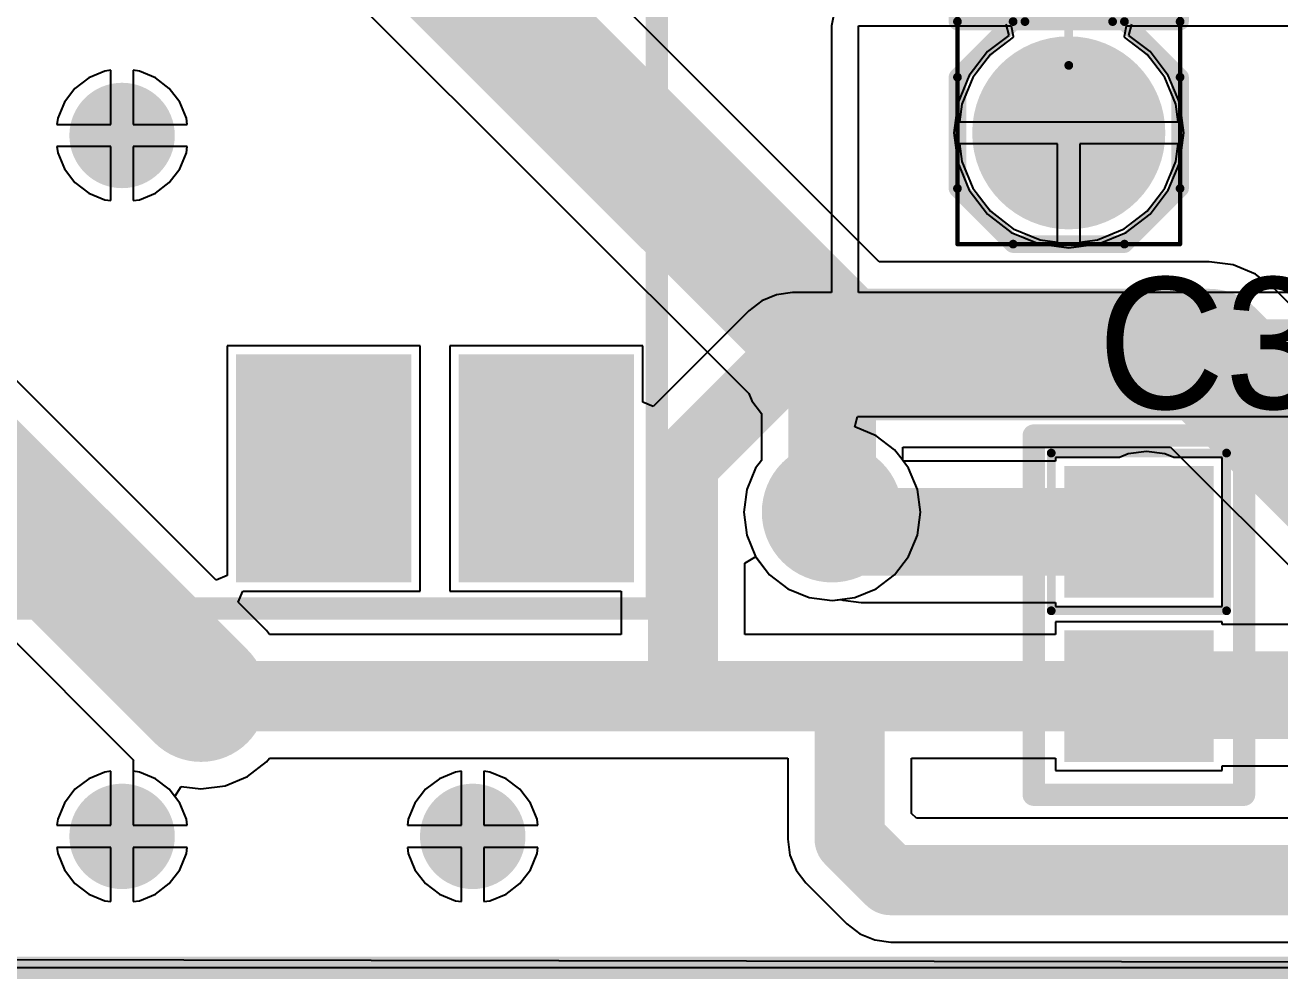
# Model space of a CAD drawing. Header units: millimetres. Extents: x -37 to 96, y -3 to 87.
# Drawn here: x 20.49 to 34.81, y -2.63 to 8.26 of the extents above; entities that cross this region are included whole.
import ezdxf

# ---------------------------------------------------------------- set-up
doc = ezdxf.new("R2010")
doc.units = ezdxf.units.MM
for name, color, linetype in [('BottomLayer', 5, 'Continuous'), ('BottomSolder', 6, 'Continuous'), ('Mechanical1', 6, 'Continuous'), ('Mechanical15', 56, 'Continuous'), ('MultiLayer', 9, 'Continuous'), ('PadHoleLayer', 156, 'Continuous'), ('TopLayer', 1, 'Continuous'), ('TopOverlay', 2, 'Continuous'), ('TopPaste', 8, 'Continuous'), ('TopSolder', 216, 'Continuous'), ('ViaHoleLayer', 16, 'Continuous')]:
    doc.layers.add(name, color=color, linetype=linetype)

# ---------------------------------------------------------------- blocks, each defined once
blk = doc.blocks.new('CON__PLS_2_13')
at = {"layer": 'BottomLayer', "const_width": 1.00000054}
blk.add_lwpolyline([(0.770001, 0, 1), (1.769999, 0, 1)], format="xyb", close=True, dxfattribs=at)
at = {"layer": 'BottomLayer'}
blk.add_solid([(-2.27000054, -1.00000054), (-0.26999946, -1.00000054), (-2.27000054, 1.00000054), (-0.26999946, 1.00000054)], dxfattribs=at)
at = {"layer": 'BottomSolder', "const_width": 1.10160054}
blk.add_lwpolyline([(0.719201, 0, 1), (1.820799, 0, 1)], format="xyb", close=True, dxfattribs=at)
at = {"layer": 'BottomSolder'}
blk.add_solid([(-2.37160054, -1.10160054), (-0.16839946, -1.10160054), (-2.37160054, 1.10160054), (-0.16839946, 1.10160054)], dxfattribs=at)
at = {"layer": 'Mechanical1', "const_width": 0.0999998}
for points in [[(-2.54, -1.27), (-2.54, 1.27)], [(0, 1.27), (-2.54, 1.27)], [(0, 0.635), (0.635, 1.27)], [(0, -1.27), (0, 1.27)], [(1.905, 1.27), (0.635, 1.27)], [(2.54, 0.635), (1.905, 1.27)], [(2.54, -0.635), (2.54, 0.635)], [(0.635, -1.27), (0, -0.635)], [(1.905, -1.27), (2.54, -0.635)], [(0, -1.27), (-2.54, -1.27)], [(1.905, -1.27), (0.635, -1.27)]]:
    blk.add_lwpolyline(points, dxfattribs=at)
at = {"layer": 'Mechanical1', "const_width": 0.0499999}
for points in [[(-2.56499868, 1.27, 1), (-2.51500132, 1.27, 1)], [(-2.56499868, 1.27, 1), (-2.51500132, 1.27, 1)], [(-0.02499868, 1.27, 1), (0.02499868, 1.27, 1)], [(-0.02499868, 1.27, 1), (0.02499868, 1.27, 1)], [(0.61000132, 1.27, 1), (0.65999868, 1.27, 1)], [(0.61000132, 1.27, 1), (0.65999868, 1.27, 1)], [(1.88000132, 1.27, 1), (1.92999868, 1.27, 1)], [(1.88000132, 1.27, 1), (1.92999868, 1.27, 1)], [(-0.02499868, 0.635, 1), (0.02499868, 0.635, 1)], [(2.51500132, 0.635, 1), (2.56499868, 0.635, 1)], [(2.51500132, 0.635, 1), (2.56499868, 0.635, 1)], [(-0.02499868, -0.635, 1), (0.02499868, -0.635, 1)], [(2.51500132, -0.635, 1), (2.56499868, -0.635, 1)], [(2.51500132, -0.635, 1), (2.56499868, -0.635, 1)], [(-2.56499868, -1.27, 1), (-2.51500132, -1.27, 1)], [(-2.56499868, -1.27, 1), (-2.51500132, -1.27, 1)], [(-0.02499868, -1.27, 1), (0.02499868, -1.27, 1)], [(-0.02499868, -1.27, 1), (0.02499868, -1.27, 1)], [(0.61000132, -1.27, 1), (0.65999868, -1.27, 1)], [(0.61000132, -1.27, 1), (0.65999868, -1.27, 1)], [(1.88000132, -1.27, 1), (1.92999868, -1.27, 1)], [(1.88000132, -1.27, 1), (1.92999868, -1.27, 1)]]:
    blk.add_lwpolyline(points, format="xyb", close=True, dxfattribs=at)
at = {"layer": 'Mechanical15'}
for points, const_width in [([(2.54, 1.27), (-2.54, 1.27)], 0.0499999), ([(-2.54, -1.27), (-2.54, 1.27)], 0.0499999), ([(2.54, -1.27), (2.54, 1.27)], 0.0499999), ([(0, -0.499999), (0, 0.50000154)], 0.0999998), ([(0.499999, 0), (-0.50000154, 0)], 0.0999998), ([(2.54, -1.27), (-2.54, -1.27)], 0.0499999)]:
    blk.add_lwpolyline(points, dxfattribs=dict(at, const_width=const_width))
for points, const_width in [([(-2.55249934, 1.27, 1), (-2.52750066, 1.27, 1)], 0.02499868), ([(-2.55249934, 1.27, 1), (-2.52750066, 1.27, 1)], 0.02499868), ([(2.52750066, 1.27, 1), (2.55249934, 1.27, 1)], 0.02499868), ([(2.52750066, 1.27, 1), (2.55249934, 1.27, 1)], 0.02499868), ([(-0.02499868, 0.50000154, 1), (0.02499868, 0.50000154, 1)], 0.0499999), ([(-0.52500022, 0, 1), (-0.47500286, 0, 1)], 0.0499999), ([(0.47500032, 0, 1), (0.5249976799999999, 0, 1)], 0.0499999), ([(-0.02499868, -0.499999, 1), (0.02499868, -0.499999, 1)], 0.0499999), ([(-2.55249934, -1.27, 1), (-2.52750066, -1.27, 1)], 0.02499868), ([(-2.55249934, -1.27, 1), (-2.52750066, -1.27, 1)], 0.02499868), ([(2.52750066, -1.27, 1), (2.55249934, -1.27, 1)], 0.02499868), ([(2.52750066, -1.27, 1), (2.55249934, -1.27, 1)], 0.02499868)]:
    blk.add_lwpolyline(points, format="xyb", close=True, dxfattribs=dict(at, const_width=const_width))
at = {"layer": 'MultiLayer', "const_width": 1.00000054}
blk.add_lwpolyline([(0.770001, 0, 1), (1.769999, 0, 1)], format="xyb", close=True, dxfattribs=at)
at = {"layer": 'MultiLayer'}
blk.add_solid([(-2.27000054, -1.00000054), (-0.26999946, -1.00000054), (-2.27000054, 1.00000054), (-0.26999946, 1.00000054)], dxfattribs=at)
at = {"layer": 'PadHoleLayer', "const_width": 0.5499989}
for points in [[(-1.54500072, 0, 1), (-0.9949992799999999, 0, 1)], [(0.9949992799999999, 0, 1), (1.54500072, 0, 1)]]:
    blk.add_lwpolyline(points, format="xyb", close=True, dxfattribs=at)
at = {"layer": 'TopLayer', "const_width": 1.00000054}
blk.add_lwpolyline([(0.770001, 0, 1), (1.769999, 0, 1)], format="xyb", close=True, dxfattribs=at)
at = {"layer": 'TopLayer'}
blk.add_solid([(-2.27000054, -1.00000054), (-0.26999946, -1.00000054), (-2.27000054, 1.00000054), (-0.26999946, 1.00000054)], dxfattribs=at)
at = {"layer": 'TopOverlay', "const_width": 0.1999996}
for points in [[(0, 1.27), (-2.54, 1.27)], [(-2.54, -1.27), (-2.54, 1.27)], [(0, -1.27), (0, 1.27)], [(0, 0.635), (0.635, 1.27)], [(1.905, 1.27), (0.635, 1.27)], [(2.54, 0.635), (1.905, 1.27)], [(2.54, -0.635), (2.54, 0.635)], [(0.635, -1.27), (0, -0.635)], [(1.905, -1.27), (2.54, -0.635)], [(0, -1.27), (-2.54, -1.27)], [(1.905, -1.27), (0.635, -1.27)]]:
    blk.add_lwpolyline(points, dxfattribs=at)
at = {"layer": 'TopOverlay', "const_width": 0.0999998}
for points in [[(-2.5899999, 1.27, 1), (-2.4900001, 1.27, 1)], [(-2.5899999, 1.27, 1), (-2.4900001, 1.27, 1)], [(-0.0499999, 1.27, 1), (0.0499999, 1.27, 1)], [(-0.0499999, 1.27, 1), (0.0499999, 1.27, 1)], [(0.5850000999999999, 1.27, 1), (0.6849999, 1.27, 1)], [(0.5850000999999999, 1.27, 1), (0.6849999, 1.27, 1)], [(1.8550001, 1.27, 1), (1.9549999, 1.27, 1)], [(1.8550001, 1.27, 1), (1.9549999, 1.27, 1)], [(-0.0499999, 0.635, 1), (0.0499999, 0.635, 1)], [(2.4900001, 0.635, 1), (2.5899999, 0.635, 1)], [(2.4900001, 0.635, 1), (2.5899999, 0.635, 1)], [(-0.0499999, -0.635, 1), (0.0499999, -0.635, 1)], [(2.4900001, -0.635, 1), (2.5899999, -0.635, 1)], [(2.4900001, -0.635, 1), (2.5899999, -0.635, 1)], [(-2.5899999, -1.27, 1), (-2.4900001, -1.27, 1)], [(-2.5899999, -1.27, 1), (-2.4900001, -1.27, 1)], [(-0.0499999, -1.27, 1), (0.0499999, -1.27, 1)], [(-0.0499999, -1.27, 1), (0.0499999, -1.27, 1)], [(0.5850000999999999, -1.27, 1), (0.6849999, -1.27, 1)], [(0.5850000999999999, -1.27, 1), (0.6849999, -1.27, 1)], [(1.8550001, -1.27, 1), (1.9549999, -1.27, 1)], [(1.8550001, -1.27, 1), (1.9549999, -1.27, 1)]]:
    blk.add_lwpolyline(points, format="xyb", close=True, dxfattribs=at)
at = {"layer": 'TopSolder', "const_width": 1.10160054}
blk.add_lwpolyline([(0.719201, 0, 1), (1.820799, 0, 1)], format="xyb", close=True, dxfattribs=at)
at = {"layer": 'TopSolder'}
blk.add_solid([(-2.37160054, -1.10160054), (-0.16839946, -1.10160054), (-2.37160054, 1.10160054), (-0.16839946, 1.10160054)], dxfattribs=at)
blk = doc.blocks.new('TMR1SM_SMD_27')
at = {"layer": 'TopLayer'}
for points in [[(-1.20000014, 14.3400018), (1.20000014, 14.3400018), (-1.20000014, 16.1399982), (1.20000014, 16.1399982)], [(-1.20000014, 11.8000018), (1.20000014, 11.8000018), (-1.20000014, 13.5999982), (1.20000014, 13.5999982)]]:
    blk.add_solid(points, dxfattribs=at)
at = {"layer": 'TopOverlay', "const_width": 0.254}
for points in [[(1.59999934, 16.50000002), (-17.70000016, 16.50000002)], [(1.59999934, -1.29999994), (1.59999934, 16.50000002)]]:
    blk.add_lwpolyline(points, dxfattribs=at)
at = {"layer": 'TopOverlay', "const_width": 0.127}
blk.add_lwpolyline([(1.53649934, 16.50000002, 1), (1.66349934, 16.50000002, 1)], format="xyb", close=True, dxfattribs=at)
blk.add_lwpolyline([(1.53649934, 16.50000002, 1), (1.66349934, 16.50000002, 1)], format="xyb", close=True, dxfattribs=at)
at = {"layer": 'TopPaste'}
for points in [[(-1.20000014, 14.3400018), (1.20000014, 14.3400018), (-1.20000014, 16.1399982), (1.20000014, 16.1399982)], [(-1.20000014, 11.8000018), (1.20000014, 11.8000018), (-1.20000014, 13.5999982), (1.20000014, 13.5999982)]]:
    blk.add_solid(points, dxfattribs=at)
at = {"layer": 'TopSolder'}
for points in [[(-1.30160014, 14.2384018), (1.30160014, 14.2384018), (-1.30160014, 16.2415982), (1.30160014, 16.2415982)], [(-1.30160014, 11.6984018), (1.30160014, 11.6984018), (-1.30160014, 13.7015982), (1.30160014, 13.7015982)]]:
    blk.add_solid(points, dxfattribs=at)
blk = doc.blocks.new('C______________0805_35')
at = {"layer": 'TopLayer'}
for points in [[(-0.6499986999999999, -0.7499985), (0.6499986999999999, -0.7499985), (-0.6499986999999999, 0.7499985), (0.6499986999999999, 0.7499985)], [(1.22499882, -0.7499985), (2.52499622, -0.7499985), (1.22499882, 0.7499985), (2.52499622, 0.7499985)]]:
    blk.add_solid(points, dxfattribs=at)
at = {"layer": 'TopOverlay'}
for points, const_width in [([(2.99999654, 1.20000014), (-1.10000288, 1.20000014)], 0.254), ([(-1.10000288, -1.20000014), (-1.10000288, 1.20000014)], 0.254), ([(2.99999654, -1.20000014), (2.99999654, 1.20000014)], 0.254), ([(-0.9000032799999999, -1.00000054), (-0.9000032799999999, 1.00000054)], 0.0999998), ([(0.8999982, 1.00000054), (-0.9000032799999999, 1.00000054)], 0.0999998), ([(0.8999982, -1.00000054), (0.8999982, 1.00000054)], 0.0999998), ([(0.8999982, -1.00000054), (-0.9000032799999999, -1.00000054)], 0.0999998), ([(2.00000108, -1.20000014), (-1.10000288, -1.20000014)], 0.254), ([(2.99999654, -1.20000014), (2.00000108, -1.20000014)], 0.254)]:
    blk.add_lwpolyline(points, dxfattribs=dict(at, const_width=const_width))
for points, const_width in [([(-1.16350288, 1.20000014, 1), (-1.03650288, 1.20000014, 1)], 0.127), ([(-1.16350288, 1.20000014, 1), (-1.03650288, 1.20000014, 1)], 0.127), ([(2.93649654, 1.20000014, 1), (3.06349654, 1.20000014, 1)], 0.127), ([(2.93649654, 1.20000014, 1), (3.06349654, 1.20000014, 1)], 0.127), ([(-0.92500196, 1.00000054, 1), (-0.8750045999999999, 1.00000054, 1)], 0.0499999), ([(-0.92500196, 1.00000054, 1), (-0.8750045999999999, 1.00000054, 1)], 0.0499999), ([(0.87499952, 1.00000054, 1), (0.9249968799999999, 1.00000054, 1)], 0.0499999), ([(0.87499952, 1.00000054, 1), (0.9249968799999999, 1.00000054, 1)], 0.0499999), ([(-0.92500196, -1.00000054, 1), (-0.8750045999999999, -1.00000054, 1)], 0.0499999), ([(-0.92500196, -1.00000054, 1), (-0.8750045999999999, -1.00000054, 1)], 0.0499999), ([(0.87499952, -1.00000054, 1), (0.9249968799999999, -1.00000054, 1)], 0.0499999), ([(0.87499952, -1.00000054, 1), (0.9249968799999999, -1.00000054, 1)], 0.0499999), ([(-1.16350288, -1.20000014, 1), (-1.03650288, -1.20000014, 1)], 0.127), ([(-1.16350288, -1.20000014, 1), (-1.03650288, -1.20000014, 1)], 0.127), ([(1.93650108, -1.20000014, 1), (2.06350108, -1.20000014, 1)], 0.127), ([(1.93650108, -1.20000014, 1), (2.06350108, -1.20000014, 1)], 0.127), ([(2.93649654, -1.20000014, 1), (3.06349654, -1.20000014, 1)], 0.127), ([(2.93649654, -1.20000014, 1), (3.06349654, -1.20000014, 1)], 0.127)]:
    blk.add_lwpolyline(points, format="xyb", close=True, dxfattribs=dict(at, const_width=const_width))
at = {"layer": 'TopPaste'}
for points in [[(-0.6499986999999999, -0.7499985), (0.6499986999999999, -0.7499985), (-0.6499986999999999, 0.7499985), (0.6499986999999999, 0.7499985)], [(1.22499882, -0.7499985), (2.52499622, -0.7499985), (1.22499882, 0.7499985), (2.52499622, 0.7499985)]]:
    blk.add_solid(points, dxfattribs=at)
at = {"layer": 'TopSolder'}
for points in [[(-0.7515987, -0.8515985), (0.7515987, -0.8515985), (-0.7515987, 0.8515985), (0.7515987, 0.8515985)], [(1.12339882, -0.8515985), (2.62659622, -0.8515985), (1.12339882, 0.8515985), (2.62659622, 0.8515985)]]:
    blk.add_solid(points, dxfattribs=at)

msp = doc.modelspace()

# ---------------------------------------------------------------- linework, layer by layer
at = {"layer": 'BottomLayer'}
for p, q in [((7.27169742, 25.53056616), (28.7482026, 4.05406352)), ((30.2386746, 5.559059239999999), (21.67629904, 14.1214348)), ((31.6808739, 8.27000124), (31.71500896, 8.14300124)), ((33.08499352, 8.14300124), (33.11912858, 8.27000124)), ((31.71500896, 8.14300124), (31.47283012, 7.9571723)), ((33.32717236, 7.9571723), (33.08499352, 8.14300124)), ((31.47283012, 7.9571723), (31.2644536, 7.685608199999999)), ((33.53554888, 7.685608199999999), (33.32717236, 7.9571723)), ((21.40316014, 7.734587019999999), (21.21974166, 7.65861054)), ((21.4729949, 7.74378182), (21.40316014, 7.734587019999999)), ((21.4729949, 7.12699362), (21.4729949, 7.74378182)), ((21.79682966, 7.734587019999999), (21.7269949, 7.74378182)), ((21.7269949, 7.74378182), (21.7269949, 7.12699362)), ((21.98024814, 7.65861054), (21.79682966, 7.734587019999999)), ((21.21974166, 7.65861054), (21.06223626, 7.53775226)), ((22.13775354, 7.53775226), (21.98024814, 7.65861054)), ((31.2644536, 7.685608199999999), (31.13346326, 7.36936804)), ((33.66653922, 7.36936804), (33.53554888, 7.685608199999999)), ((21.06223626, 7.53775226), (20.94137798, 7.38024686)), ((22.25861182, 7.38024686), (22.13775354, 7.53775226)), ((20.94137798, 7.38024686), (20.8654015, 7.19682838)), ((22.3345883, 7.19682838), (22.25861182, 7.38024686)), ((31.13346326, 7.36936804), (31.08878466, 7.03000118)), ((33.71121781999999, 7.03000118), (33.66653922, 7.36936804)), ((20.8654015, 7.19682838), (20.8562067, 7.12699362)), ((22.3437831, 7.12699362), (22.3345883, 7.19682838)), ((20.8562067, 7.12699362), (21.4729949, 7.12699362)), ((21.7269949, 7.12699362), (22.3437831, 7.12699362)), ((31.08878466, 7.03000118), (31.13346326, 6.69063432)), ((33.66653922, 6.69063432), (33.71121781999999, 7.03000118)), ((21.4729949, 6.87299362), (20.8562067, 6.87299362)), ((20.8562067, 6.87299362), (20.8654015, 6.803158859999999)), ((21.4729949, 6.25620542), (21.4729949, 6.87299362)), ((22.3437831, 6.87299362), (21.7269949, 6.87299362)), ((21.7269949, 6.87299362), (21.7269949, 6.25620542)), ((22.3345883, 6.803158859999999), (22.3437831, 6.87299362)), ((20.8654015, 6.803158859999999), (20.94137798, 6.61974038)), ((22.25861182, 6.61974038), (22.3345883, 6.803158859999999)), ((20.94137798, 6.61974038), (21.06223626, 6.46223498)), ((22.13775354, 6.46223498), (22.25861182, 6.61974038)), ((31.13346326, 6.69063432), (31.2644536, 6.374394159999999)), ((33.53554888, 6.374394159999999), (33.66653922, 6.69063432)), ((21.06223626, 6.46223498), (21.21974166, 6.3413767)), ((21.98024814, 6.3413767), (22.13775354, 6.46223498)), ((21.21974166, 6.3413767), (21.40316014, 6.26540022)), ((21.79682966, 6.26540022), (21.98024814, 6.3413767)), ((31.2644536, 6.374394159999999), (31.47283012, 6.10283006)), ((33.32717236, 6.10283006), (33.53554888, 6.374394159999999)), ((21.40316014, 6.26540022), (21.4729949, 6.25620542)), ((21.7269949, 6.25620542), (21.79682966, 6.26540022)), ((31.47283012, 6.10283006), (31.74439422, 5.89445354)), ((33.05560825999999, 5.89445354), (33.32717236, 6.10283006)), ((31.74439422, 5.89445354), (32.06063438, 5.763463199999999)), ((32.7393681, 5.763463199999999), (33.05560825999999, 5.89445354)), ((32.06063438, 5.763463199999999), (32.40000123999999, 5.718784599999999)), ((32.40000123999999, 5.718784599999999), (32.7393681, 5.763463199999999)), ((33.99997772, 5.559059239999999), (30.2386746, 5.559059239999999)), ((33.99999804, 5.55906178), (33.99997772, 5.559059239999999)), ((34.27410214, 5.522973459999999), (33.99999804, 5.55906178)), ((34.52952708, 5.4171723), (34.27410214, 5.522973459999999)), ((34.74886624, 5.24886936), (34.52952708, 5.4171723)), ((37.23867584, 2.75905722), (34.74886624, 5.24886936)), ((28.7482026, 4.05406352), (28.78282788, 3.97047212)), ((28.78282788, 3.97047212), (28.8930969, 3.826763999999999)), ((28.8930969, 3.826763999999999), (28.8930969, 3.29109832)), ((30.50690114, 3.29109832), (30.50690114, 3.44094308)), ((30.50690114, 3.44094308), (33.56131971999999, 3.44094308)), ((33.56131971999999, 3.44094308), (36.05112423999999, 0.9511411)), ((28.82650318, 3.2043116), (28.72574138, 2.96105072)), ((28.8930969, 3.29109832), (28.82650318, 3.2043116)), ((30.57349486, 3.2043116), (30.50690114, 3.29109832)), ((30.67425666, 2.96105072), (30.57349486, 3.2043116)), ((28.72574138, 2.96105072), (28.69137264, 2.69999968)), ((30.7086254, 2.69999968), (30.67425666, 2.96105072)), ((28.69137264, 2.69999968), (28.72574138, 2.43894864)), ((30.67425666, 2.43894864), (30.7086254, 2.69999968)), ((28.72574138, 2.43894864), (28.82650318, 2.19568776)), ((30.57349486, 2.19568776), (30.67425666, 2.43894864)), ((28.82650318, 2.19568776), (28.98679242, 1.98679308)), ((30.41320562, 1.98679308), (30.57349486, 2.19568776)), ((28.98679242, 1.98679308), (29.1956871, 1.82650384)), ((30.20431094, 1.82650384), (30.41320562, 1.98679308)), ((29.1956871, 1.82650384), (29.43894798, 1.72574204)), ((29.43894798, 1.72574204), (29.69999902, 1.6913733)), ((29.69999902, 1.6913733), (29.96105006, 1.72574204)), ((29.96105006, 1.72574204), (30.20431094, 1.82650384)), ((21.40316014, -0.26541222), (21.21974166, -0.3413887)), ((21.4729949, -0.25621742), (21.40316014, -0.26541222)), ((21.4729949, -0.8730056199999999), (21.4729949, -0.25621742)), ((21.79682966, -0.26541222), (21.7269949, -0.25621742)), ((21.7269949, -0.25621742), (21.7269949, -0.8730056199999999)), ((21.98024814, -0.3413887), (21.79682966, -0.26541222)), ((25.40315976, -0.26541222), (25.21974128, -0.3413887)), ((25.47299452, -0.25621742), (25.40315976, -0.26541222)), ((25.47299452, -0.8730056199999999), (25.47299452, -0.25621742)), ((25.79682928, -0.26541222), (25.72699452, -0.25621742)), ((25.72699452, -0.25621742), (25.72699452, -0.8730056199999999)), ((25.98024776, -0.3413887), (25.79682928, -0.26541222)), ((21.21974166, -0.3413887), (21.06223626, -0.46224698)), ((22.13775354, -0.46224698), (21.98024814, -0.3413887)), ((25.21974128, -0.3413887), (25.06223588, -0.46224698)), ((26.13775316, -0.46224698), (25.98024776, -0.3413887)), ((21.06223626, -0.46224698), (20.94137798, -0.61975238)), ((22.25861182, -0.61975238), (22.13775354, -0.46224698)), ((25.06223588, -0.46224698), (24.9413776, -0.61975238)), ((26.25861144, -0.61975238), (26.13775316, -0.46224698)), ((20.94137798, -0.61975238), (20.8654015, -0.8031708599999999)), ((22.3345883, -0.8031708599999999), (22.25861182, -0.61975238)), ((24.9413776, -0.61975238), (24.86540112, -0.8031708599999999)), ((26.33458792, -0.8031708599999999), (26.25861144, -0.61975238)), ((20.8654015, -0.8031708599999999), (20.8562067, -0.8730056199999999)), ((22.3437831, -0.8730056199999999), (22.3345883, -0.8031708599999999)), ((24.86540112, -0.8031708599999999), (24.85620632, -0.8730056199999999)), ((26.34378272, -0.8730056199999999), (26.33458792, -0.8031708599999999)), ((20.8562067, -0.8730056199999999), (21.4729949, -0.8730056199999999)), ((21.7269949, -0.8730056199999999), (22.3437831, -0.8730056199999999)), ((24.85620632, -0.8730056199999999), (25.47299452, -0.8730056199999999)), ((25.72699452, -0.8730056199999999), (26.34378272, -0.8730056199999999)), ((21.4729949, -1.12700562), (20.8562067, -1.12700562)), ((20.8562067, -1.12700562), (20.8654015, -1.19684038)), ((21.4729949, -1.74379382), (21.4729949, -1.12700562)), ((22.3437831, -1.12700562), (21.7269949, -1.12700562)), ((21.7269949, -1.12700562), (21.7269949, -1.74379382)), ((22.3345883, -1.19684038), (22.3437831, -1.12700562)), ((25.47299452, -1.12700562), (24.85620632, -1.12700562)), ((24.85620632, -1.12700562), (24.86540112, -1.19684038)), ((25.47299452, -1.74379382), (25.47299452, -1.12700562)), ((26.34378272, -1.12700562), (25.72699452, -1.12700562)), ((25.72699452, -1.12700562), (25.72699452, -1.74379382)), ((26.33458792, -1.19684038), (26.34378272, -1.12700562)), ((20.8654015, -1.19684038), (20.94137798, -1.38025886)), ((22.25861182, -1.38025886), (22.3345883, -1.19684038)), ((24.86540112, -1.19684038), (24.9413776, -1.38025886)), ((26.25861144, -1.38025886), (26.33458792, -1.19684038)), ((20.94137798, -1.38025886), (21.06223626, -1.53776426)), ((22.13775354, -1.53776426), (22.25861182, -1.38025886)), ((24.9413776, -1.38025886), (25.06223588, -1.53776426)), ((26.13775316, -1.53776426), (26.25861144, -1.38025886)), ((21.06223626, -1.53776426), (21.21974166, -1.65862254)), ((21.98024814, -1.65862254), (22.13775354, -1.53776426)), ((25.06223588, -1.53776426), (25.21974128, -1.65862254)), ((25.98024776, -1.65862254), (26.13775316, -1.53776426)), ((21.21974166, -1.65862254), (21.40316014, -1.73459902)), ((21.79682966, -1.73459902), (21.98024814, -1.65862254)), ((25.21974128, -1.65862254), (25.40315976, -1.73459902)), ((25.79682928, -1.73459902), (25.98024776, -1.65862254)), ((21.40316014, -1.73459902), (21.4729949, -1.74379382)), ((21.7269949, -1.74379382), (21.79682966, -1.73459902)), ((25.40315976, -1.73459902), (25.47299452, -1.74379382)), ((25.72699452, -1.74379382), (25.79682928, -1.73459902)), ((68.99999916, -2.50000008), (5.00000016, -2.49999754))]:
    msp.add_line(p, q, dxfattribs=at)
for points, const_width in [([(7.20000084, 27.09999914), (29.69999902, 4.60000096)], 1.49999954), ([(29.69999902, 4.50000116), (29.69999902, 4.60000096)], 1.49999954), ([(29.69999902, 4.50000116), (33.99999804, 4.50000116)], 1.49999954), ([(33.99999804, 4.50000116), (36.80000006, 1.69999914)], 1.49999954), ([(29.69999902, 2.69999968), (29.69999902, 4.50000116)], 1.00000054)]:
    msp.add_lwpolyline(points, dxfattribs=dict(at, const_width=const_width))
for points, const_width in [([(21.3499954, 6.99999362, 1), (21.8499944, 6.99999362, 1)], 0.499999), ([(29.3249985, 4.60000096, 1), (30.07499954, 4.60000096, 1)], 0.7499985), ([(29.3249985, 4.60000096, 1), (30.07499954, 4.60000096, 1)], 0.7499985), ([(29.3249985, 4.50000116, 1), (30.07499954, 4.50000116, 1)], 0.7499985), ([(29.3249985, 4.50000116, 1), (30.07499954, 4.50000116, 1)], 0.7499985), ([(33.62499751999999, 4.50000116, 1), (34.37499855999999, 4.50000116, 1)], 0.7499985), ([(33.62499751999999, 4.50000116, 1), (34.37499855999999, 4.50000116, 1)], 0.7499985), ([(29.44999952, 4.50000116, 1), (29.94999852, 4.50000116, 1)], 0.499999), ([(29.34999972, 2.69999968, 1), (30.04999832, 2.69999968, 1)], 0.6999985999999999), ([(29.44999952, 2.69999968, 1), (29.94999852, 2.69999968, 1)], 0.499999), ([(21.3499954, -1.00000562, 1), (21.8499944, -1.00000562, 1)], 0.499999), ([(25.34999502, -1.00000562, 1), (25.84999402, -1.00000562, 1)], 0.499999)]:
    msp.add_lwpolyline(points, format="xyb", close=True, dxfattribs=dict(at, const_width=const_width))
at = {"layer": 'BottomSolder'}
for points, const_width in [([(21.2991954, 6.99999362, 1), (21.9007944, 6.99999362, 1)], 0.601599), ([(29.29919972, 2.69999968, 1), (30.10079832, 2.69999968, 1)], 0.8015985999999998), ([(21.2991954, -1.00000562, 1), (21.9007944, -1.00000562, 1)], 0.601599), ([(25.29919502, -1.00000562, 1), (25.90079402, -1.00000562, 1)], 0.601599)]:
    msp.add_lwpolyline(points, format="xyb", close=True, dxfattribs=dict(at, const_width=const_width))
at = {"layer": 'Mechanical1', "const_width": 0.254}
msp.add_lwpolyline([(5.09999996, -2.50000008), (90.0999976, -2.50000008)], dxfattribs=at)
at = {"layer": 'MultiLayer'}
for points, const_width in [([(21.3499954, 6.99999362, 1), (21.8499944, 6.99999362, 1)], 0.499999), ([(29.34999972, 2.69999968, 1), (30.04999832, 2.69999968, 1)], 0.6999985999999999), ([(21.3499954, -1.00000562, 1), (21.8499944, -1.00000562, 1)], 0.499999), ([(25.34999502, -1.00000562, 1), (25.84999402, -1.00000562, 1)], 0.499999)]:
    msp.add_lwpolyline(points, format="xyb", close=True, dxfattribs=dict(at, const_width=const_width))
at = {"layer": 'TopLayer'}
for p, q in [((29.71740818, 8.3670521), (29.694124, 8.24999874)), ((29.694124, 8.24999874), (29.694124, 5.20603988)), ((30.00000096, 5.20603988), (30.00000096, 8.24999874)), ((30.00000096, 8.24999874), (31.74190248, 8.24999874)), ((31.74190248, 8.24999874), (31.76559814, 8.13236626)), ((33.03440434, 8.13236626), (33.0581, 8.24999874)), ((33.0581, 8.24999874), (36.42499953999999, 8.24999874)), ((31.76450086, 8.12299874), (31.50563675999999, 7.924365659999999)), ((31.76559814, 8.13236626), (31.76450086, 8.12299874)), ((33.03550162, 8.12299874), (33.03440434, 8.13236626)), ((33.29436571999999, 7.924365659999999), (33.03550162, 8.12299874)), ((31.50563675999999, 7.924365659999999), (31.30463386, 7.66241292)), ((33.49536862, 7.66241292), (33.29436571999999, 7.924365659999999)), ((21.40316014, 7.734587019999999), (21.21974166, 7.65861054)), ((21.4729949, 7.74378182), (21.40316014, 7.734587019999999)), ((21.4729949, 7.12699362), (21.4729949, 7.74378182)), ((21.79682966, 7.734587019999999), (21.7269949, 7.74378182)), ((21.7269949, 7.74378182), (21.7269949, 7.12699362)), ((21.98024814, 7.65861054), (21.79682966, 7.734587019999999)), ((21.21974166, 7.65861054), (21.06223626, 7.53775226)), ((22.13775354, 7.53775226), (21.98024814, 7.65861054)), ((31.30463386, 7.66241292), (31.17827902, 7.35736146)), ((33.62172346, 7.35736146), (33.49536862, 7.66241292)), ((21.06223626, 7.53775226), (20.94137798, 7.38024686)), ((22.25861182, 7.38024686), (22.13775354, 7.53775226)), ((20.94137798, 7.38024686), (20.8654015, 7.19682838)), ((22.3345883, 7.19682838), (22.25861182, 7.38024686)), ((31.17827902, 7.35736146), (31.15190111999999, 7.15700626)), ((33.64810136, 7.15700626), (33.62172346, 7.35736146)), ((20.8654015, 7.19682838), (20.8562067, 7.12699362)), ((22.3437831, 7.12699362), (22.3345883, 7.19682838)), ((20.8562067, 7.12699362), (21.4729949, 7.12699362)), ((21.7269949, 7.12699362), (22.3437831, 7.12699362)), ((31.15190111999999, 7.15700626), (32.40000123999999, 7.15700626)), ((32.40000123999999, 7.15700626), (33.64810136, 7.15700626)), ((21.4729949, 6.87299362), (20.8562067, 6.87299362)), ((20.8562067, 6.87299362), (20.8654015, 6.803158859999999)), ((21.4729949, 6.25620542), (21.4729949, 6.87299362)), ((22.3437831, 6.87299362), (21.7269949, 6.87299362)), ((21.7269949, 6.87299362), (21.7269949, 6.25620542)), ((22.3345883, 6.803158859999999), (22.3437831, 6.87299362)), ((32.27300124, 6.90300626), (31.15190111999999, 6.90300626)), ((31.15190111999999, 6.90300626), (31.17827902, 6.7026409)), ((32.27300124, 5.78190106), (32.27300124, 6.90300626)), ((33.64810136, 6.90300626), (32.52700124, 6.90300626)), ((32.52700124, 6.90300626), (32.52700124, 5.78190106)), ((33.62172346, 6.7026409), (33.64810136, 6.90300626)), ((20.8654015, 6.803158859999999), (20.94137798, 6.61974038)), ((22.25861182, 6.61974038), (22.3345883, 6.803158859999999)), ((20.94137798, 6.61974038), (21.06223626, 6.46223498)), ((22.13775354, 6.46223498), (22.25861182, 6.61974038)), ((31.17827902, 6.7026409), (31.30463386, 6.397589439999999)), ((33.49536862, 6.397589439999999), (33.62172346, 6.7026409)), ((21.06223626, 6.46223498), (21.21974166, 6.3413767)), ((21.98024814, 6.3413767), (22.13775354, 6.46223498)), ((21.21974166, 6.3413767), (21.40316014, 6.26540022)), ((21.79682966, 6.26540022), (21.98024814, 6.3413767)), ((31.30463386, 6.397589439999999), (31.50563675999999, 6.1356367)), ((33.29436571999999, 6.1356367), (33.49536862, 6.397589439999999)), ((21.40316014, 6.26540022), (21.4729949, 6.25620542)), ((21.7269949, 6.25620542), (21.79682966, 6.26540022)), ((31.50563675999999, 6.1356367), (31.7675895, 5.934633799999999)), ((33.03241298, 5.934633799999999), (33.29436571999999, 6.1356367)), ((31.7675895, 5.934633799999999), (32.07264096, 5.80827896)), ((32.72736152, 5.80827896), (33.03241298, 5.934633799999999)), ((32.07264096, 5.80827896), (32.27300124, 5.78190106)), ((32.52700124, 5.78190106), (32.72736152, 5.80827896)), ((22.67300266, 1.92473326), (18.8803788, 5.71735712)), ((29.0672647, 5.181981), (28.89698056, 5.11144774)), ((29.24999992, 5.20603988), (29.0672647, 5.181981)), ((29.694124, 5.20603988), (29.24999992, 5.20603988)), ((35.50000012, 5.20603988), (30.00000096, 5.20603988)), ((28.89698056, 5.11144774), (28.7507553, 4.999245779999999)), ((28.7507553, 4.999245779999999), (27.65733102, 3.9058215)), ((24.99999826, 4.600018739999999), (22.80000266, 4.600018739999999)), ((22.80000266, 4.600018739999999), (22.80000266, 1.97733666)), ((24.99999826, 1.80001926), (24.99999826, 4.600018739999999)), ((27.53999826, 4.600018739999999), (25.34000266, 4.600018739999999)), ((25.34000266, 4.600018739999999), (25.34000266, 1.80001926)), ((27.53999826, 3.9544244), (27.53999826, 4.600018739999999)), ((17.07245252, 4.529810599999999), (21.73090142, -0.12863576)), ((27.65733102, 3.9058215), (27.53999826, 3.9544244)), ((29.9610526, 3.67425732), (29.988383, 3.79396244)), ((29.988383, 3.79396244), (35.50000012, 3.79396244)), ((30.20431094, 3.57349552), (29.9610526, 3.67425732)), ((30.41320562, 3.41320628), (30.20431094, 3.57349552)), ((30.5139598, 3.28189844), (30.41320562, 3.41320628)), ((32.97747532, 3.32499462), (32.25000154, 3.32499462)), ((32.25000154, 3.32499462), (32.25000154, 3.28189844)), ((33.07865621999999, 3.36690462), (32.97747532, 3.32499462)), ((33.28749756, 3.39440012), (33.07865621999999, 3.36690462)), ((33.4963389, 3.36690462), (33.28749756, 3.39440012)), ((33.5975198, 3.32499462), (33.4963389, 3.36690462)), ((34.14999774, 3.32499462), (33.5975198, 3.32499462)), ((34.14999774, 1.62499802), (34.14999774, 3.32499462)), ((32.25000154, 3.28189844), (30.5139598, 3.28189844)), ((28.7060386, 2.11664804), (28.81935562, 2.18768168)), ((28.81935562, 2.18768168), (28.8330386, 2.1871686)), ((28.8330386, 2.1871686), (28.98679242, 1.98679308)), ((28.7060386, 1.30603752), (28.7060386, 2.11664804)), ((22.80000266, 1.97733666), (22.67300266, 1.92473326)), ((28.98679242, 1.98679308), (29.1956871, 1.82650384)), ((22.92471412, 1.67301926), (22.97732006, 1.80001926)), ((22.97732006, 1.80001926), (24.99999826, 1.80001926)), ((25.34000266, 1.80001926), (27.29396116, 1.80001926)), ((27.29396116, 1.80001926), (27.29396116, 1.30603752)), ((29.1956871, 1.82650384), (29.43894798, 1.72574204)), ((29.43894798, 1.72574204), (29.69999902, 1.6913733)), ((23.24886638, 1.348867), (22.92471412, 1.67301926)), ((29.69999902, 1.6913733), (29.80211972, 1.70481752)), ((29.80211972, 1.70481752), (29.8244006, 1.6955897)), ((29.8244006, 1.6955897), (30.03324194, 1.6680942)), ((30.03324194, 1.6680942), (32.25000154, 1.6680942)), ((32.25000154, 1.6680942), (32.25000154, 1.62499802)), ((32.25000154, 1.62499802), (34.14999774, 1.62499802)), ((34.14999774, 1.4499971), (32.25000154, 1.4499971)), ((32.25000154, 1.4499971), (32.25000154, 1.30603752)), ((34.14999774, 1.4194028), (34.14999774, 1.4499971)), ((23.28173144, 1.30603752), (23.24886638, 1.348867)), ((27.29396116, 1.30603752), (23.28173144, 1.30603752)), ((32.25000154, 1.30603752), (28.7060386, 1.30603752)), ((35.25000062, 1.4194028), (34.14999774, 1.4194028)), ((21.73090142, -0.12863576), (21.7269949, -0.14126972)), ((21.7269949, -0.14126972), (21.7269949, -0.8730056199999999)), ((23.24886638, -0.14886686), (23.2817289, -0.10603992)), ((23.2817289, -0.10603992), (29.19396244, -0.10603992)), ((29.19396244, -0.10603992), (29.19396244, -1.03136954)), ((30.60603988, -0.73891902), (30.60603988, -0.10603992)), ((30.60603988, -0.10603992), (32.25000154, -0.10603992)), ((32.25000154, -0.10603992), (32.25000154, -0.2499995)), ((21.40316014, -0.26541222), (21.21974166, -0.3413887)), ((21.4729949, -0.25621742), (21.40316014, -0.26541222)), ((21.4729949, -0.8730056199999999), (21.4729949, -0.25621742)), ((23.02952976, -0.3171723399999999), (23.24886638, -0.14886686)), ((25.40315976, -0.26541222), (25.21974128, -0.3413887)), ((25.47299452, -0.25621742), (25.40315976, -0.26541222)), ((25.47299452, -0.8730056199999999), (25.47299452, -0.25621742)), ((25.79682928, -0.26541222), (25.72699452, -0.25621742)), ((25.72699452, -0.25621742), (25.72699452, -0.8730056199999999)), ((25.98024776, -0.3413887), (25.79682928, -0.26541222)), ((32.25000154, -0.2499995), (34.14999774, -0.2499995)), ((34.14999774, -0.2499995), (34.14999774, -0.19440144)), ((34.14999774, -0.19440144), (35.25000062, -0.19440144)), ((21.21974166, -0.3413887), (21.06223626, -0.46224698)), ((22.20018928, -0.54361334), (22.27239386, -0.42909236)), ((22.27239386, -0.42909236), (22.50000072, -0.45905928)), ((22.50000072, -0.45905928), (22.77410482, -0.42297096)), ((22.77410482, -0.42297096), (23.02952976, -0.3171723399999999)), ((25.21974128, -0.3413887), (25.06223588, -0.46224698)), ((26.13775316, -0.46224698), (25.98024776, -0.3413887)), ((21.06223626, -0.46224698), (20.94137798, -0.61975238)), ((22.25861182, -0.61975238), (22.20018928, -0.54361334)), ((25.06223588, -0.46224698), (24.9413776, -0.61975238)), ((26.25861144, -0.61975238), (26.13775316, -0.46224698)), ((20.94137798, -0.61975238), (20.8654015, -0.8031708599999999)), ((22.3345883, -0.8031708599999999), (22.25861182, -0.61975238)), ((24.9413776, -0.61975238), (24.86540112, -0.8031708599999999)), ((26.33458792, -0.8031708599999999), (26.25861144, -0.61975238)), ((20.8654015, -0.8031708599999999), (20.8562067, -0.8730056199999999)), ((22.3437831, -0.8730056199999999), (22.3345883, -0.8031708599999999)), ((24.86540112, -0.8031708599999999), (24.85620632, -0.8730056199999999)), ((26.34378272, -0.8730056199999999), (26.33458792, -0.8031708599999999)), ((30.66108168, -0.79396082), (30.60603988, -0.73891902)), ((39.97936632, -0.79396082), (30.66108168, -0.79396082)), ((20.8562067, -0.8730056199999999), (21.4729949, -0.8730056199999999)), ((21.7269949, -0.8730056199999999), (22.3437831, -0.8730056199999999)), ((24.85620632, -0.8730056199999999), (25.47299452, -0.8730056199999999)), ((25.72699452, -0.8730056199999999), (26.34378272, -0.8730056199999999)), ((21.4729949, -1.12700562), (20.8562067, -1.12700562)), ((20.8562067, -1.12700562), (20.8654015, -1.19684038)), ((21.4729949, -1.74379382), (21.4729949, -1.12700562)), ((22.3437831, -1.12700562), (21.7269949, -1.12700562)), ((21.7269949, -1.12700562), (21.7269949, -1.74379382)), ((22.3345883, -1.19684038), (22.3437831, -1.12700562)), ((25.47299452, -1.12700562), (24.85620632, -1.12700562)), ((24.85620632, -1.12700562), (24.86540112, -1.19684038)), ((25.47299452, -1.74379382), (25.47299452, -1.12700562)), ((26.34378272, -1.12700562), (25.72699452, -1.12700562)), ((25.72699452, -1.12700562), (25.72699452, -1.74379382)), ((26.33458792, -1.19684038), (26.34378272, -1.12700562)), ((29.19396244, -1.03136954), (29.21802132, -1.21410476)), ((20.8654015, -1.19684038), (20.94137798, -1.38025886)), ((22.25861182, -1.38025886), (22.3345883, -1.19684038)), ((24.86540112, -1.19684038), (24.9413776, -1.38025886)), ((26.25861144, -1.38025886), (26.33458792, -1.19684038)), ((29.21802132, -1.21410476), (29.28855458, -1.3843889)), ((20.94137798, -1.38025886), (21.06223626, -1.53776426)), ((22.13775354, -1.53776426), (22.25861182, -1.38025886)), ((24.9413776, -1.38025886), (25.06223588, -1.53776426)), ((26.13775316, -1.53776426), (26.25861144, -1.38025886)), ((29.28855458, -1.3843889), (29.40075654, -1.53061416)), ((21.06223626, -1.53776426), (21.21974166, -1.65862254)), ((21.98024814, -1.65862254), (22.13775354, -1.53776426)), ((25.06223588, -1.53776426), (25.21974128, -1.65862254)), ((25.98024776, -1.65862254), (26.13775316, -1.53776426)), ((29.40075654, -1.53061416), (29.86938654, -1.99924416)), ((21.21974166, -1.65862254), (21.40316014, -1.73459902)), ((21.79682966, -1.73459902), (21.98024814, -1.65862254)), ((25.21974128, -1.65862254), (25.40315976, -1.73459902)), ((25.79682928, -1.73459902), (25.98024776, -1.65862254)), ((21.40316014, -1.73459902), (21.4729949, -1.74379382)), ((21.7269949, -1.74379382), (21.79682966, -1.73459902)), ((25.40315976, -1.73459902), (25.47299452, -1.74379382)), ((25.72699452, -1.74379382), (25.79682928, -1.73459902)), ((29.86938654, -1.99924416), (30.01561179999999, -2.11144612)), ((30.01561179999999, -2.11144612), (30.18589594, -2.18197938)), ((30.18589594, -2.18197938), (30.36863116, -2.20603826)), ((30.36863116, -2.20603826), (40.27181683999999, -2.20603826)), ((68.99990518, -2.49949462), (3.9048055, -2.37858554))]:
    msp.add_line(p, q, dxfattribs=at)
for points, const_width in [([(21.3499954, 6.99999362, 1), (21.8499944, 6.99999362, 1)], 0.499999), ([(29.05000032, 4.50000116, 1), (29.44999952, 4.50000116, 1)], 0.3999992), ([(29.05000032, 4.50000116, 1), (29.44999952, 4.50000116, 1)], 0.3999992), ([(27.80000028, 3.25000112, 1), (28.19999948, 3.25000112, 1)], 0.3999992), ([(27.80000028, 3.25000112, 1), (28.19999948, 3.25000112, 1)], 0.3999992), ([(29.34999972, 2.69999968, 1), (30.04999832, 2.69999968, 1)], 0.6999985999999999), ([(29.44999952, 2.69999968, 1), (29.94999852, 2.69999968, 1)], 0.499999), ([(29.55823908, 2.69999968, 1), (30.05823808, 2.69999968, 1)], 0.499999), ([(29.55823908, 2.69999968, 1), (30.05823808, 2.69999968, 1)], 0.499999), ([(33.03749806, 2.587498, 1), (33.53749706, 2.587498, 1)], 0.499999), ([(33.04999994, 2.57499612, 1), (33.54999893999999, 2.57499612, 1)], 0.499999), ([(29.78324244, 2.47499632, 1), (30.28324144, 2.47499632, 1)], 0.499999), ([(29.78324244, 2.47499632, 1), (30.28324144, 2.47499632, 1)], 0.499999), ([(32.95000013999999, 2.47499632, 1), (33.44999914, 2.47499632, 1)], 0.499999), ([(22.1250002, 0.5999987999999999, 1), (22.87500124, 0.5999987999999999, 1)], 0.7499985), ([(33.13749786, 0.6125006799999999, 1), (33.63749686, 0.6125006799999999, 1)], 0.499999), ([(22.30000112, 0.5999987999999999, 1), (22.70000032, 0.5999987999999999, 1)], 0.3999992), ([(27.80000028, 0.5999987999999999, 1), (28.19999948, 0.5999987999999999, 1)], 0.3999992), ([(27.80000028, 0.5999987999999999, 1), (28.19999948, 0.5999987999999999, 1)], 0.3999992), ([(27.80000028, 0.5999987999999999, 1), (28.19999948, 0.5999987999999999, 1)], 0.3999992), ([(29.70000156, 0.5999987999999999, 1), (30.10000076, 0.5999987999999999, 1)], 0.3999992), ([(29.70000156, 0.5999987999999999, 1), (30.10000076, 0.5999987999999999, 1)], 0.3999992), ([(29.70000156, 0.5999987999999999, 1), (30.10000076, 0.5999987999999999, 1)], 0.3999992), ([(33.00000004, 0.5999987999999999, 1), (33.39999924, 0.5999987999999999, 1)], 0.3999992), ([(21.3499954, -1.00000562, 1), (21.8499944, -1.00000562, 1)], 0.499999), ([(25.34999502, -1.00000562, 1), (25.84999402, -1.00000562, 1)], 0.499999), ([(29.70000156, -1.03136954, 1), (30.10000076, -1.03136954, 1)], 0.3999992), ([(29.70000156, -1.03136954, 1), (30.10000076, -1.03136954, 1)], 0.3999992), ([(30.16863156, -1.49999954, 1), (30.56863076, -1.49999954, 1)], 0.3999992), ([(30.16863156, -1.49999954, 1), (30.56863076, -1.49999954, 1)], 0.3999992)]:
    msp.add_lwpolyline(points, format="xyb", close=True, dxfattribs=dict(at, const_width=const_width))
for points, const_width in [([(17.82132072, 5.2786788), (22.50000072, 0.5999987999999999)], 1.49999954), ([(27.99999988, 3.25000112), (29.24999992, 4.50000116)], 0.8000009399999999), ([(29.24999992, 4.50000116), (35.50000012, 4.50000116)], 0.8000009399999999), ([(27.99999988, 0.5999987999999999), (27.99999988, 3.25000112)], 0.8000009399999999), ([(29.69999902, 2.69999968), (29.80823857999999, 2.69999968)], 1.00000054), ([(29.80823857999999, 2.69999968), (30.03324194, 2.47499632)], 1.00000054), ([(33.28749756, 2.587498), (33.29999944, 2.57499612)], 1.00000054), ([(30.03324194, 2.47499632), (33.19999964, 2.47499632)], 1.00000054), ([(33.38749736, 0.6125006799999999), (36.08749958, 0.6125006799999999)], 1.00000054), ([(22.50000072, 0.5999987999999999), (27.99999988, 0.5999987999999999)], 0.8000009399999999), ([(27.99999988, 0.5999987999999999), (29.90000116, 0.5999987999999999)], 0.8000009399999999), ([(29.90000116, 0.5999987999999999), (33.19999964, 0.5999987999999999)], 0.8000009399999999), ([(29.90000116, -1.03136954), (29.90000116, 0.5999987999999999)], 0.8000009399999999), ([(29.90000116, -1.03136954), (30.36863116, -1.49999954)], 0.8000009399999999), ([(30.36863116, -1.49999954), (40.27181683999999, -1.49999954)], 0.8000009399999999)]:
    msp.add_lwpolyline(points, dxfattribs=dict(at, const_width=const_width))
at = {"layer": 'TopSolder'}
for points, const_width in [([(21.2991954, 6.99999362, 1), (21.9007944, 6.99999362, 1)], 0.601599), ([(29.29919972, 2.69999968, 1), (30.10079832, 2.69999968, 1)], 0.8015985999999998), ([(21.2991954, -1.00000562, 1), (21.9007944, -1.00000562, 1)], 0.601599), ([(25.29919502, -1.00000562, 1), (25.90079402, -1.00000562, 1)], 0.601599)]:
    msp.add_lwpolyline(points, format="xyb", close=True, dxfattribs=dict(at, const_width=const_width))
at = {"layer": 'ViaHoleLayer'}
for points, const_width in [([(21.4499952, 6.99999362, 1), (21.7499946, 6.99999362, 1)], 0.2999994), ([(29.44999952, 2.69999968, 1), (29.94999852, 2.69999968, 1)], 0.499999), ([(21.4499952, -1.00000562, 1), (21.7499946, -1.00000562, 1)], 0.2999994), ([(25.44999482, -1.00000562, 1), (25.74999422, -1.00000562, 1)], 0.2999994)]:
    msp.add_lwpolyline(points, format="xyb", close=True, dxfattribs=dict(at, const_width=const_width))

# ---------------------------------------------------------------- block references
at = {"rotation": 270}
for name, p in [('TMR1SM_SMD_27', (11.20000046, 3.200019)), ('CON__PLS_2_13', (32.40000123999999, 8.300001179999999)), ('C______________0805_35', (33.19999964, 2.47499632))]:
    msp.add_blockref(name, p, dxfattribs=at)

# ---------------------------------------------------------------- texts
at = {"layer": 'TopOverlay'}
msp.add_text('C31', height=1.49999954, dxfattribs=at).set_placement((32.73015805999999, 3.88044436))

doc.saveas('drawing.dxf')
